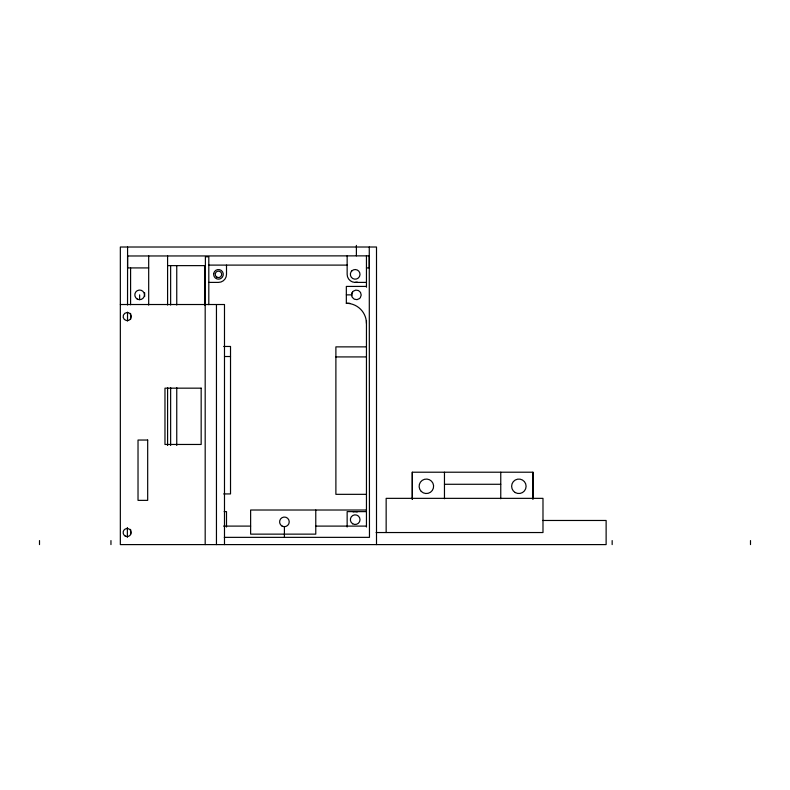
<?xml version="1.0" encoding="UTF-8"?>
<svg xmlns="http://www.w3.org/2000/svg" width="790" height="790" viewBox="0 0 790 790"><rect width="100%" height="100%" fill="white"/><g stroke="black" fill="none" stroke-linecap="round" stroke-linejoin="round"><path stroke-width="1.19" d="M127.368 537.358L127.378 527.523M127.526 321.007L127.536 312.149M127.536 305.029L127.575 255.851M412.291 472.213L412.291 499.3L412.291 472.213L532.934 472.213L532.934 498.757M352.439 292.103A4.829 4.829 0 0 0 359.499 298.561L360.349 297.632A4.829 4.829 0 0 0 353.288 291.174L351.856 293.218L351.639 295.707M127.575 255.98L369.266 255.861L369.463 537.358L224.291 537.358M208.807 265.104L347.146 265.104M167.589 265.628L205.39 265.628M148.688 267.919L127.575 267.919L127.575 247.013M366.451 267.919L369.266 267.919L369.266 247.013M208.807 282.395L218.455 282.395A8.038 8.038 0 0 0 226.503 274.357L226.503 265.104M355.174 282.395L366.451 282.395M366.451 286.424L346.336 286.424L346.336 303.311A20.105 20.105 0 0 1 366.451 323.416M346.336 294.868L351.609 294.868M346.336 303.311L349.891 303.311M120.337 304.515L224.488 304.515L224.488 544.596M223.689 346.464L230.522 346.464L230.522 493.928L223.689 493.928M366.451 346.869L335.888 346.869L335.888 494.333L366.451 494.333M224.488 356.517L230.522 356.517M335.888 356.922L366.451 356.922M444.464 484.28L500.761 484.28M366.451 510.014L250.628 510.014L250.628 534.139L315.773 534.139L315.773 510.014M224.143 511.624L226.503 511.624L226.503 527.029M366.451 511.624L347.146 511.624L347.146 527.029M542.71 520.472L606.127 520.472L606.127 544.596L120.337 544.596L120.337 247.013L376.504 247.013L376.504 544.596M223.57 526.101L250.628 526.101M315.773 526.101L366.451 526.101M376.099 532.539L542.987 532.539L542.987 498.352L386.152 498.352L386.152 532.539M357.268 511.9L355.184 511.624A8.038 8.038 0 0 0 353.11 511.9M750.5 540.577L750.5 544.596M612.161 540.577L612.161 544.596M532.934 472.213L532.934 499.3M500.761 472.213L500.761 498.757M444.464 472.213L444.464 498.757M366.451 255.861L366.451 287.224M366.451 320.582L366.451 527.029M356.389 245.404L356.389 255.861M347.146 255.861L347.146 274.347A8.038 8.038 0 0 0 357.258 282.129M284.41 526.683L284.41 537.358M216.45 304.515L216.45 544.596M208.807 304.693L208.807 256.79L205.39 256.79L205.39 305.049M205.183 304.515L205.183 544.596M204.58 265.628L204.58 305.049M176.753 265.628L176.753 305.049M176.753 387.574L176.753 445.461M170.64 265.628L170.64 305.049M170.64 387.574L170.64 445.461M167.589 255.861L167.589 305.049M167.589 387.574L167.589 445.461M148.688 255.861L148.688 305.108M144.659 292.794L144.659 296.487M139.633 294.868L139.633 299.687M130.587 267.919L130.587 304.772M130.587 313.373L130.587 319.516M130.587 529.369L130.587 534.139M110.956 540.577L110.956 544.596M39.5 540.577L39.5 544.596M213.715 273.459L213.646 274.713A4.829 4.829 0 0 0 220.815 278.564A4.829 4.829 0 0 0 221.269 270.437A4.829 4.829 0 0 0 213.715 273.459M131.18 316.356L131.101 317.402A4.019 4.019 0 0 1 127.388 320.592L126.341 320.513A4.019 4.019 0 0 1 126.943 312.563L127.99 312.643A4.019 4.019 0 0 1 131.18 316.356M351.836 270.881L351.046 271.869A4.829 4.829 0 0 0 354.68 279.156A4.829 4.829 0 0 0 359.746 272.787A4.829 4.829 0 0 0 351.836 270.881M201.164 388.166L164.972 388.166L164.972 444.464L201.164 444.464L201.164 388.166M147.681 440.04L138.023 440.04L138.023 500.366L147.681 500.366L147.681 440.04M125.156 536.015A4.019 4.019 0 0 0 131.189 532.539A4.019 4.019 0 0 0 125.156 529.053A4.019 4.019 0 0 0 125.156 536.015M216.845 277.142A3.219 3.219 0 0 0 221.674 274.357A3.219 3.219 0 0 0 216.845 271.572A3.219 3.219 0 0 0 216.845 277.142M137.223 299.045A4.829 4.829 0 0 0 144.461 294.868A4.829 4.829 0 0 0 137.223 290.69A4.829 4.829 0 0 0 137.223 299.045M282 526.041A4.829 4.829 0 0 0 289.239 521.864A4.829 4.829 0 0 0 282 517.687A4.829 4.829 0 0 0 282 526.041M352.686 523.79A4.829 4.829 0 0 0 360.013 519.771A4.829 4.829 0 0 0 352.863 515.436A4.829 4.829 0 0 0 352.686 523.79M421.248 491.41A7.238 7.238 0 0 0 433.364 488.161A7.238 7.238 0 0 0 424.497 479.293A7.238 7.238 0 0 0 421.248 491.41M515.238 492.555A7.238 7.238 0 0 0 526.101 486.285A7.238 7.238 0 0 0 515.238 480.024A7.238 7.238 0 0 0 515.238 492.555"/></g></svg>
